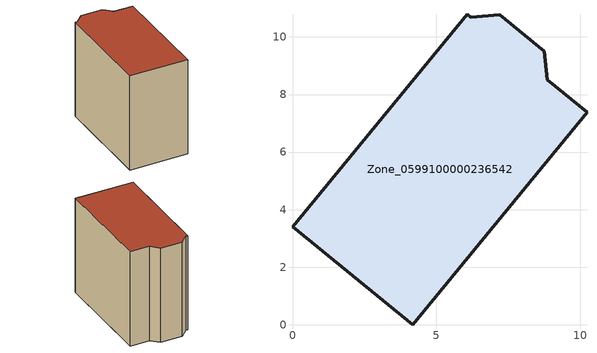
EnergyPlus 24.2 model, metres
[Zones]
Zone_0599100000236542
 floor ground (C_G): 10.23,7.39 4.18,0 0,3.4 6.07,10.79 6.2,10.68 7.2,10.77 8.75,9.5 8.85,8.52 z0
 wall outside (C_F): 4.18,0 10.23,7.39 8.85,8.52 8.75,9.5 7.2,10.77 6.2,10.68 6.07,10.79 0,3.4 4.18,0 z0:9.09
 roof outside (C_R): 7.2,10.77 6.2,10.68 6.07,10.79 0,3.4 4.18,0 10.23,7.39 8.85,8.52 8.75,9.5 z9.09
[BUILDING]
Pand.0599100000236542: North Axis=0; Terrain=City; Loads Convergence Tolerance Value=0.04; Temperature Convergence Tolerance Value=0.4; Solar Distribution=FullExterior; Maximum Number of Warmup Days=25; Minimum Number of Warmup Days=1
[Site:Location]
Rotterdam.The.Hague.AP_ZH_NLD Design_Conditions: Latitude=51.96; Longitude=4.45; Time Zone=1; Elevation=-4.5
[SITE:GROUNDTEMPERATURE:BUILDINGSURFACE]
18, 18, 18, 18, 18, 18, 18, 18, 18, 18, 18, 18
[MATERIAL] Thermal Absorptance=0.9; Solar Absorptance=0.7; Visible Absorptance=0.7
Name | Roughness | Thickness | Conductivity | Density | Specific Heat
G.TI.1946 | MediumSmooth | 0.15 | 1 | 540 | 1210
F.TI.1946 | Rough | 0.3 | 0.857143 | 1920 | 840
R.TI.1946 | MediumRough | 0.2 | 0.1 | 1500 | 1000
[CONSTRUCTION]
C_G: G.TI.1946
C_F: F.TI.1946
C_R: R.TI.1946
[ZONE]
Zone_0599100000236542: Type=1; Multiplier=1; Ceiling Height=Autocalculate; Volume=Autocalculate; Floor Area=autocalculate; Part of Total Floor Area=Yes
[ZONEINFILTRATION:DESIGNFLOWRATE]
Infil_Zone_0599100000236542: Zone or ZoneList or Space or SpaceList=Zone_0599100000236542; Schedule=AlwaysOn; Design Flow Rate Calculation Method=Flow/Area; Flow Rate per Floor Area=0.003; Constant Term Coefficient=1; Temperature Term Coefficient=0; Velocity Term Coefficient=0; Velocity Squared Term Coefficient=0
[HVACTEMPLATE:ZONE:IDEALLOADSAIRSYSTEM]
Zone_0599100000236542: Maximum Heating Supply Air Temperature=50; Minimum Cooling Supply Air Temperature=13; Maximum Heating Supply Air Humidity Ratio=0.0156; Minimum Cooling Supply Air Humidity Ratio=0.0077; Heating Limit=NoLimit; Cooling Limit=NoLimit; Dehumidification Control Type=ConstantSensibleHeatRatio; Cooling Sensible Heat Ratio=0.7; Dehumidification Setpoint=60; Humidification Control Type=None; Humidification Setpoint=30; Outdoor Air Method=None; Outdoor Air Flow Rate per Person=0.00944; Outdoor Air Flow Rate per Zone Floor Area=0; Outdoor Air Flow Rate per Zone=0; Demand Controlled Ventilation Type=None; Outdoor Air Economizer Type=NoEconomizer; Heat Recovery Type=None; Sensible Heat Recovery Effectiveness=0.7; Latent Heat Recovery Effectiveness=0.65
[ZONECONTROL:THERMOSTAT]
ThermostatControl_Zone_0599100000236542: Zone or ZoneList=Zone_0599100000236542; Control Type Schedule=DualSetpointControlType; Control 1=Thermostat_Zone_0599100000236542; Temperature Difference Between Cutout And Setpoint=0
[THERMOSTATSETPOINT:DUALSETPOINT]
Thermostat_Zone_0599100000236542: Heating Setpoint Temperature Schedule=HeatingSetpoint_Zone_0599100000236542; Cooling Setpoint Temperature Schedule=CoolingSetpoint_Zone_0599100000236542
[SCHEDULE:COMPACT]
HeatingSetpoint_Zone_0599100000236542: Through: 12/31, For: AllDays, Until: 24:00, 21
CoolingSetpoint_Zone_0599100000236542: Through: 12/31, For: AllDays, Until: 24:00, 24
DualSetpointControlType: Through: 12/31, For: AllDays, Until: 24:00, 4
AlwaysOn: Through: 12/31, For: AllDays, Until: 24:00, 1
